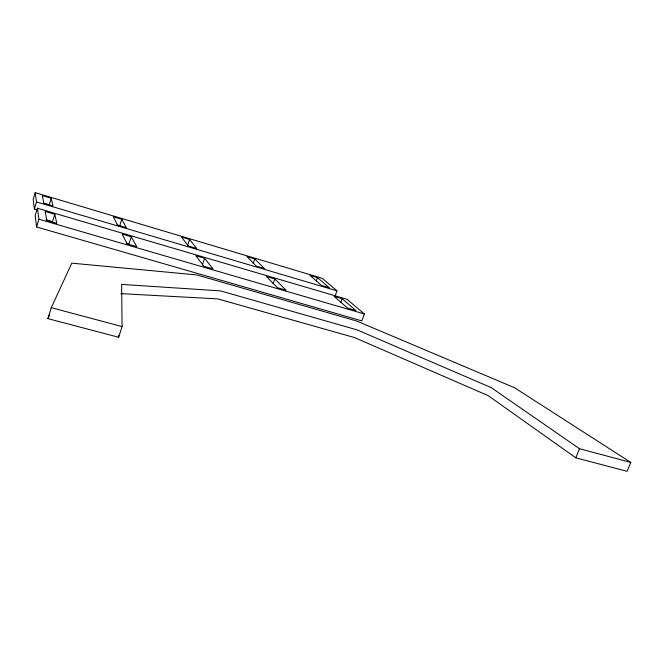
<?xml version="1.0" encoding="UTF-8"?>
<svg xmlns="http://www.w3.org/2000/svg" width="664" height="664" viewBox="0 0 664 664"><rect width="100%" height="100%" fill="white"/><g stroke="black" fill="none" stroke-linecap="round" stroke-linejoin="round"><path stroke-width="1" d="M120.806 293.637L217.825 298.9L354.51 337.569L488.106 395.603L575.804 457.811L627.098 471.332L630.8 462.426L514.5 387.71L356.701 321.019L196.818 274.929L71.803 263.168L51.261 307.664L47.899 318.62L118.657 337.271L118.665 335.237M335.021 296.327L336.972 290.815L322.131 278.274L35.225 192.668L33.2 199.457L34.387 209.052L37.367 209.932M34.387 209.052L36.512 201.931L35.225 192.668M37.391 208.222L35.192 215.576L36.595 226.98L361.847 320.903L364.345 313.964L346.981 299.281L37.391 208.222L38.927 219.22L36.595 226.98M49.177 205.01L51.219 198.229L42.413 195.606L43.758 203.201L52.929 205.915L51.219 198.229M54.78 214.273L56.813 223.394L46.812 220.473L45.218 211.459L54.78 214.273L52.564 221.627L45.866 219.676M121.786 219.269L126.351 227.661L117.561 225.054L113.328 216.746L121.786 219.269L119.711 225.893L116.889 225.063M131.306 236.757L136.709 246.676L127.156 243.895L122.151 234.068L131.306 236.757L129.04 243.929L126.301 243.124M118.657 337.271L122.076 326.58L121.636 284.408L220.506 290.882L357.257 329.933L491.194 387.602L579.498 448.723L630.8 462.426M187.472 245.954L189.58 239.48L181.455 237.056L188.344 246.012L196.776 248.51L189.58 239.48M202.271 265.276L204.57 258.288L195.805 255.715L203.923 266.264L213.053 268.928L204.57 258.288M253.233 263.434L254.76 258.918L246.95 256.586L256.279 266.123L264.372 268.522L254.76 258.918M273.111 283.794L274.78 278.921L266.372 276.456L277.336 287.661L286.068 290.209L274.78 278.921M316.238 281.146L317.475 277.61L309.955 275.369L321.534 285.454L329.319 287.753L317.475 277.61M340.765 302.518L342.118 298.709L334.05 296.343L347.621 308.146L355.979 310.586L342.118 298.709M575.804 457.811L579.498 448.723M47.899 318.62L49.593 314.902M51.261 307.664L122.076 326.58M38.927 219.22L364.345 313.964M43.309 203.275L48.198 204.728M36.512 201.931L336.972 290.815"/></g></svg>
